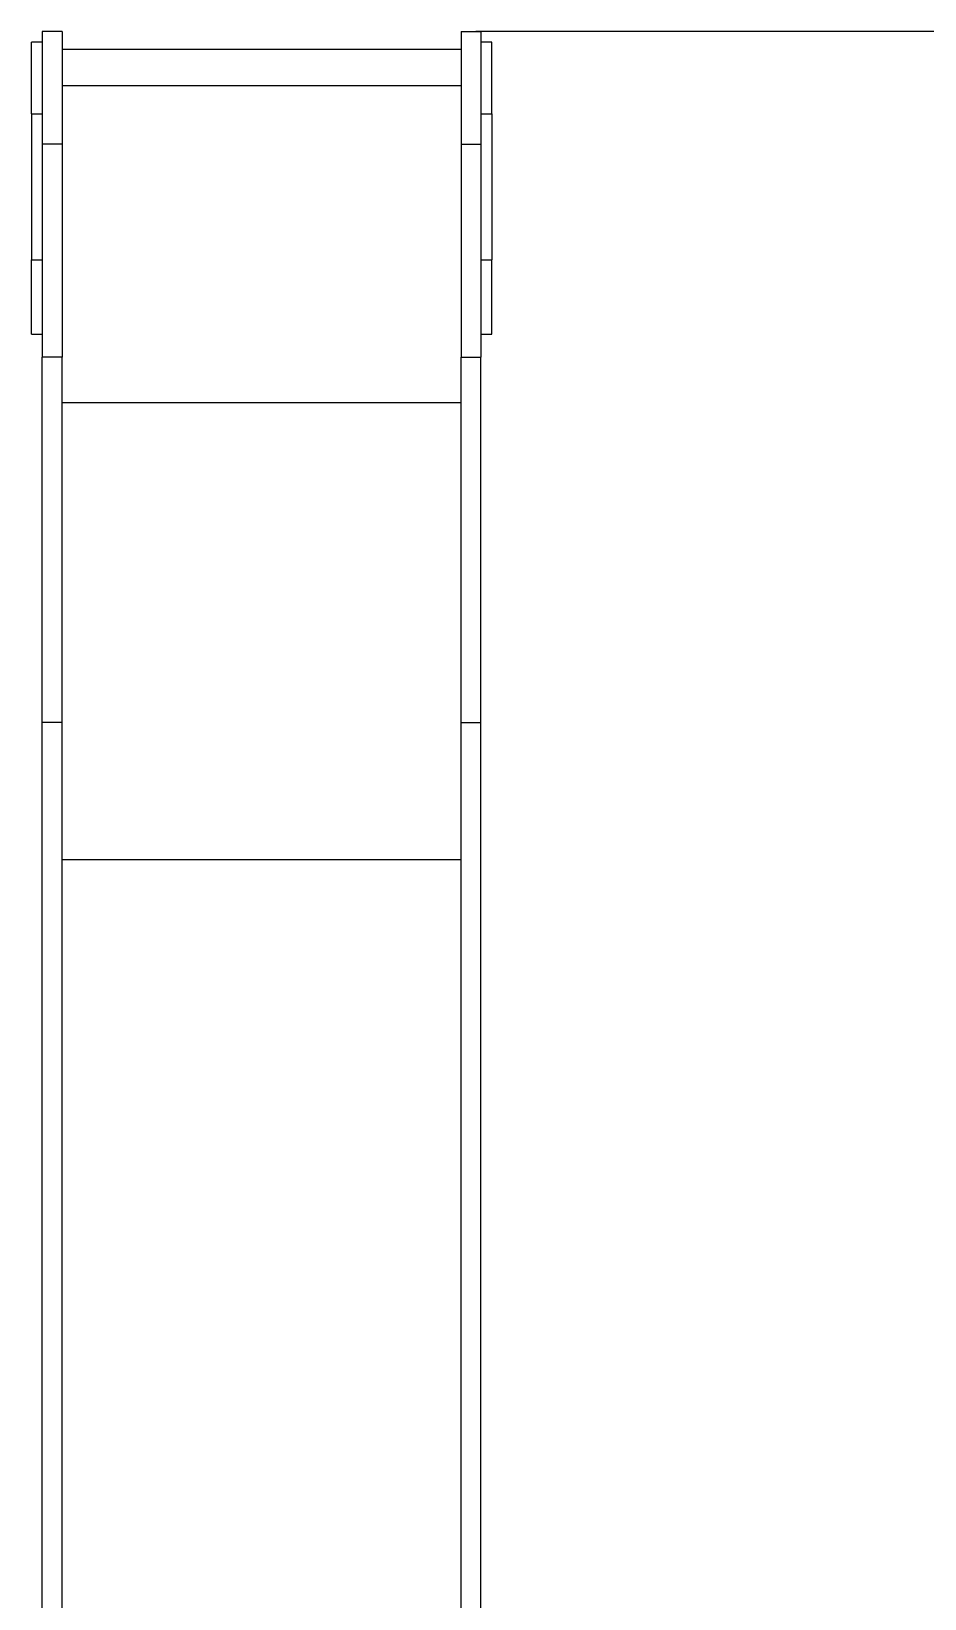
# Model space of a CAD drawing. Header units: millimetres. Extents: x -6280 to 5617, y -5845 to 6834.
# Drawn here: x -2011 to -788, y 2690 to 4835 of the extents above; entities that cross this region are included whole.
import ezdxf

# ---------------------------------------------------------------- set-up
doc = ezdxf.new("R2010")
doc.units = ezdxf.units.MM
doc.layers.add('DIKOM_ОБЪЕКТ', color=7, linetype='Continuous')
doc.layers.add('DIKOM_РАЗМЕР_ОБЪЕКТА', color=7, linetype='Continuous')
doc.styles.add('style1', font='arial.ttf', dxfattribs={"width": 0.8})
doc.dimstyles.new('1-50', dxfattribs={"dimtxt": 300, "dimasz": 200, "dimexe": 100, "dimexo": 0, "dimgap": 100, "dimtad": 1, "dimtxsty": 'style1', "dimcen": 200, "dimclrd": 7, "dimclre": 7, "dimclrt": 7, "dimadec": 1, "dimazin": 2, "dimtfac": 1, "dimtmove": 0, "dimatfit": 2, "dimfxl": 0, "dimlwd": 25, "dimlwe": 18, "dimarcsym": 0})

# ---------------------------------------------------------------- blocks, each defined once
blk = doc.blocks.new('*D10')
at = {"layer": 'Defpoints', "color": 0, "transparency": 16777216}
for p in [(-1402.6, 4834.7), (550.5, -2547.6), (4227.1, -2547.6)]:
    blk.add_point(p, dxfattribs=at)
at = {"layer": 'DIKOM_РАЗМЕР_ОБЪЕКТА', "color": 7, "lineweight": 18, "transparency": 16777216}
for p, q in [((-1402.6, 4834.7), (4327.1, 4834.7)), ((550.5, -2547.6), (4327.1, -2547.6))]:
    blk.add_line(p, q, dxfattribs=at)
at = {"layer": 'DIKOM_РАЗМЕР_ОБЪЕКТА', "color": 7, "lineweight": 25, "transparency": 16777216}
blk.add_line((4227.1, 4634.7), (4227.1, -2347.6), dxfattribs=at)
at = {"layer": 'DIKOM_РАЗМЕР_ОБЪЕКТА', "color": 7, "transparency": 16777216}
for points in [[(4193.8, 4634.7), (4260.5, 4634.7), (4227.1, 4834.7)], [(4193.8, -2347.6), (4260.5, -2347.6), (4227.1, -2547.6)]]:
    blk.add_solid(points, dxfattribs=at)
at = {"layer": 'DIKOM_РАЗМЕР_ОБЪЕКТА', "color": 7, "transparency": 16777216, "insert": (3974, 1876.9), "char_height": 300, "attachment_point": 5, "rotation": 90, "style": 'style1'}
blk.add_mtext('7400', dxfattribs=at)

msp = doc.modelspace()

# ---------------------------------------------------------------- linework, layer by layer
at = {"layer": 'DIKOM_ОБЪЕКТ', "color": 7, "linetype": 'Continuous', "lineweight": 15}
for p, q in [((-1968.972, 4834.682), (-1995.972, 4834.682)), ((-1995.972, 4834.681), (-1995.972, 4834.682)), ((-1968.972, 4834.681), (-1995.972, 4834.681)), ((-1995.972, 4834.681), (-1995.972, 4680.263)), ((-1968.972, 4834.681), (-1968.972, 4834.682)), ((-1968.972, 4834.681), (-1968.972, 4680.263)), ((-1422.972, 4834.682), (-1395.972, 4834.682)), ((-1422.972, 4834.681), (-1422.972, 4834.682)), ((-1422.972, 4834.681), (-1395.972, 4834.681)), ((-1422.972, 4834.681), (-1422.972, 4680.263)), ((-1395.972, 4834.681), (-1395.972, 4834.682)), ((-1395.972, 4834.681), (-1395.972, 4680.263)), ((-1995.972, 4820.098), (-2010.972, 4820.098)), ((-2010.972, 4721.842), (-2010.972, 4820.098)), ((-1422.972, 4809.682), (-1968.972, 4809.682)), ((-1380.972, 4820.098), (-1395.972, 4820.098)), ((-1380.972, 4721.842), (-1380.972, 4820.098)), ((-1968.972, 4760.554), (-1422.972, 4760.554)), ((-2010.972, 4721.842), (-1995.972, 4721.842)), ((-2010.972, 4721.842), (-2010.972, 4521.872)), ((-1395.972, 4721.842), (-1380.972, 4721.842)), ((-1380.972, 4721.842), (-1380.972, 4521.872)), ((-1968.972, 4680.263), (-1995.972, 4680.263)), ((-1995.972, 4680.263), (-1995.972, 4388.876)), ((-1968.972, 4680.263), (-1968.972, 4388.876)), ((-1422.972, 4680.263), (-1395.972, 4680.263)), ((-1422.972, 4680.263), (-1422.972, 4388.876)), ((-1395.972, 4680.263), (-1395.972, 4388.876)), ((-2010.972, 4521.872), (-1995.972, 4521.872)), ((-2010.972, 4420.128), (-2010.972, 4521.872)), ((-1395.972, 4521.872), (-1380.972, 4521.872)), ((-1380.972, 4420.128), (-1380.972, 4521.872)), ((-2010.972, 4420.128), (-1995.972, 4420.128)), ((-1395.972, 4420.128), (-1380.972, 4420.128)), ((-1968.972, 4388.876), (-1995.972, 4388.876)), ((-1995.972, 3888.606), (-1995.972, 4388.876)), ((-1968.972, 3888.606), (-1968.972, 4388.876)), ((-1422.972, 4388.876), (-1395.972, 4388.876)), ((-1422.972, 3888.606), (-1422.972, 4388.876)), ((-1395.972, 3888.606), (-1395.972, 4388.876)), ((-1968.972, 4326.5), (-1422.972, 4326.5)), ((-1968.972, 3888.606), (-1995.972, 3888.606)), ((-1995.972, 2610.072), (-1995.972, 3888.606)), ((-1968.972, 2610.072), (-1968.972, 3888.606)), ((-1422.972, 3888.606), (-1395.972, 3888.606)), ((-1422.972, 2610.072), (-1422.972, 3888.606)), ((-1395.972, 2610.072), (-1395.972, 3888.606)), ((-1968.972, 3701.162), (-1422.972, 3701.162))]:
    msp.add_line(p, q, dxfattribs=at)

# ---------------------------------------------------------------- dimensions: what is measured, and where the dimension line sits
at = {"layer": 'DIKOM_РАЗМЕР_ОБЪЕКТА'}
dim = msp.add_linear_dim(base=(4227.136, -2547.593), p1=(-1402.596, 4834.681), p2=(550.528, -2547.593), angle=90, text='7400', dimstyle='1-50', dxfattribs=at)
dim.commit()
dim.dimension.update_dxf_attribs({"geometry": '*D10', "text_midpoint": (4227.136, 1876.857), "dimtype": 160})

doc.saveas('drawing.dxf')
